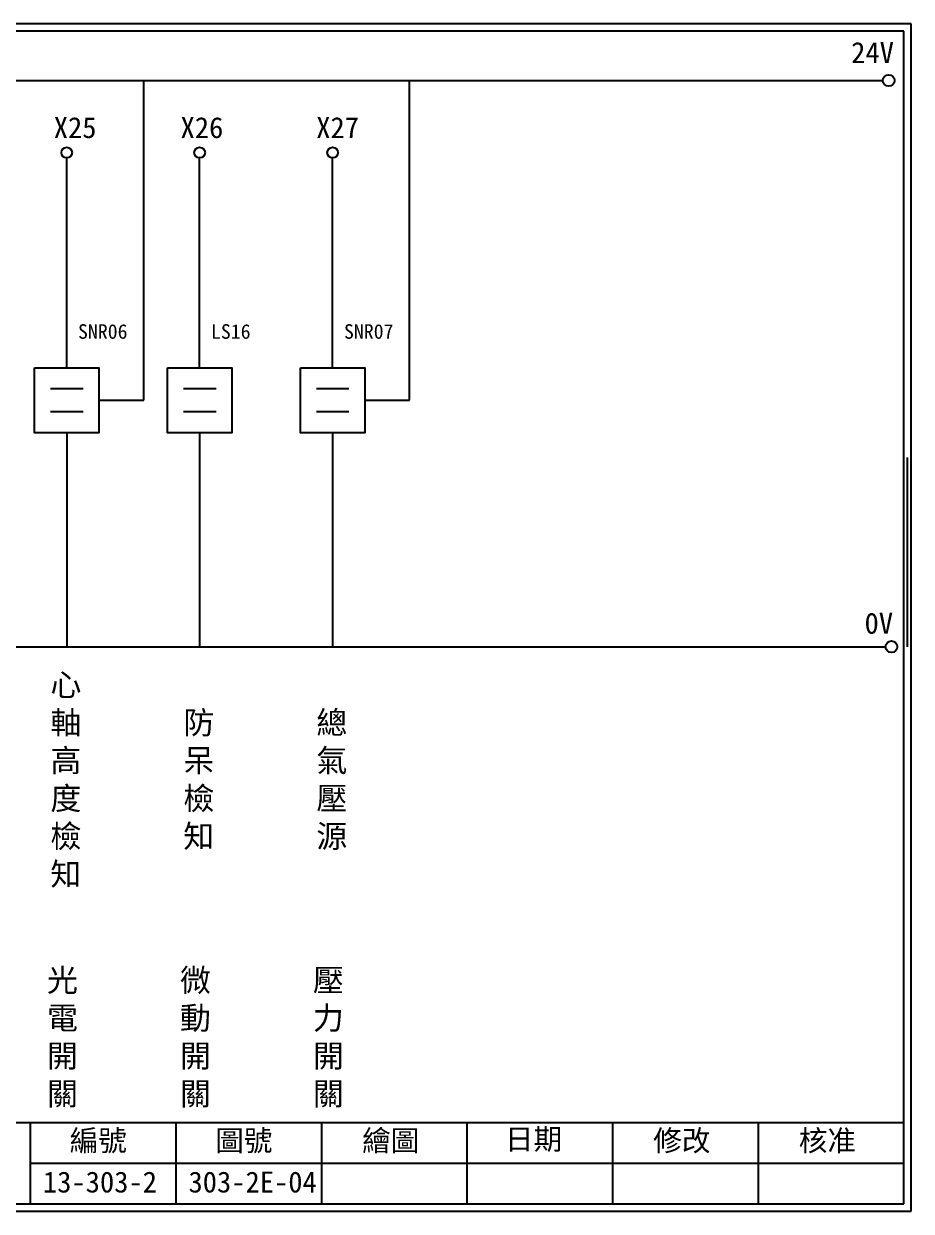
# Model space of a CAD drawing. Extents: x 325 to 612, y 3 to 207.
# Drawn here: x 459.9 to 612.3, y 3 to 207 of the extents above; entities that cross this region are included whole.
import ezdxf

# ---------------------------------------------------------------- set-up
doc = ezdxf.new("R2010")
doc.units = 0
doc.layers.get('0').update_dxf_attribs({"linetype": 'CONTINUOUS'})
doc.layers.add('圖框層', color=7, linetype='CONTINUOUS')
doc.layers.add('標尺寸層', color=3, linetype='CONTINUOUS')
doc.styles.add('CNS', font='romanc.shx', dxfattribs={"bigfont": 'chineset.shx'})
doc.styles.add('STSL', font='KAIU.TTF')

msp = doc.modelspace()

# ---------------------------------------------------------------- linework, layer by layer
for p, q in [((480.49, 142.31), (480.49, 197.22)), ((526.16, 142.31), (526.16, 197.22)), ((467.27, 147.89), (467.27, 183.91)), ((490.1, 147.89), (490.1, 183.91)), ((512.94, 147.89), (512.94, 183.91)), ((472.78, 142.31), (480.49, 142.31)), ((518.45, 142.31), (526.16, 142.31)), ((467.27, 136.73), (467.27, 99.96)), ((490.1, 136.73), (490.1, 99.96)), ((512.94, 136.73), (512.94, 99.96))]:
    msp.add_line(p, q)
for points in [[(461.75, 147.89), (472.78, 147.89), (472.78, 136.73), (461.75, 136.73)], [(484.59, 147.89), (495.62, 147.89), (495.62, 136.73), (484.59, 136.73)], [(507.42, 147.89), (518.45, 147.89), (518.45, 136.73), (507.42, 136.73)]]:
    msp.add_lwpolyline(points, close=True)
for centre in [(608.44, 197.22), (608.92, 99.96)]:
    msp.add_circle(centre, 1)
at = {"layer": '圖框層', "color": 7}
for p, q in [((612.32, 206.97), (325.32, 206.97)), ((612.32, 3), (612.32, 206.97)), ((611.07, 205.72), (326.57, 205.72)), ((611.07, 4.25), (611.07, 205.72)), ((326.57, 18.25), (611.07, 18.25)), ((461.07, 4.25), (461.07, 18.25)), ((486.07, 4.25), (486.07, 18.25)), ((511.07, 4.25), (511.07, 18.25)), ((536.07, 4.25), (536.07, 18.25)), ((561.07, 4.25), (561.07, 18.25)), ((586.07, 4.25), (586.07, 18.25)), ((461.07, 11.25), (611.07, 11.25)), ((326.57, 4.25), (611.07, 4.25)), ((325.32, 3), (612.32, 3))]:
    msp.add_line(p, q, dxfattribs=at)
at = {"layer": '標尺寸層', "color": 7}
for p, q in [((329.84, 197.22), (607.44, 197.22)), ((464.51, 144.34), (470.07, 144.34)), ((487.34, 144.34), (492.91, 144.34)), ((510.18, 144.34), (515.74, 144.34)), ((464.51, 140.37), (470.07, 140.37)), ((487.34, 140.37), (492.91, 140.37)), ((510.18, 140.37), (515.74, 140.37)), ((611.62, 132.46), (611.62, 99.96)), ((330.05, 99.96), (607.92, 99.96))]:
    msp.add_line(p, q, dxfattribs=at)
for centre in [(467.27, 184.83), (490.1, 184.83), (512.94, 184.83)]:
    msp.add_circle(centre, 0.92, dxfattribs=at)

# ---------------------------------------------------------------- texts
at = {"layer": '圖框層', "color": 4, "style": 'STSL'}
for s, height, p in [('24V', 3.6, (602, 200.22)), ('X25', 3.6, (465.04, 187.33)), ('X26', 3.6, (486.82, 187.33)), ('X27', 3.6, (510.12, 187.33)), ('SNR06', 2.5, (469.21, 152.86)), ('LS16', 2.5, (492.05, 152.86)), ('SNR07', 2.5, (514.89, 152.86)), ('0V', 3.6, (604.3, 102.2)), ('編號', 3.6, (467.78, 13.34)), ('圖號', 3.6, (492.78, 13.34)), ('繪圖', 3.6, (518.01, 13.34)), ('日期', 3.6, (542.54, 13.59)), ('修改', 3.6, (568.01, 13.34)), ('核准', 3.6, (593.01, 13.34)), ('13-303-2', 3.6, (463.18, 6.22)), ('303-2E-04', 3.6, (488.18, 6.22))]:
    msp.add_text(s, height=height, dxfattribs=at).set_placement(p)
at = {"layer": '標尺寸層', "color": 7, "char_height": 3.9, "width": 4.9608, "attachment_point": 5, "style": 'CNS'}
for s, insert in [('{\\fDFKai-SB|b0|i0|c136|p65;心軸高度檢知}', (467.12, 76.97)), ('{\\fDFKai-SB|b0|i0|c136|p65;防呆檢知}', (489.96, 76.97)), ('{\\fDFKai-SB|b0|i0|c136|p65;總氣壓源}', (512.8, 76.97)), ('{\\fDFKai-SB|b0|i0|c136|p65;光電開關}', (466.54, 32.72)), ('{\\fDFKai-SB|b0|i0|c136|p65;微動開關}', (489.37, 32.72)), ('{\\fDFKai-SB|b0|i0|c136|p65;壓力開關}', (512.21, 32.72))]:
    msp.add_mtext(s, dxfattribs=dict(at, insert=insert))

doc.saveas('drawing.dxf')
